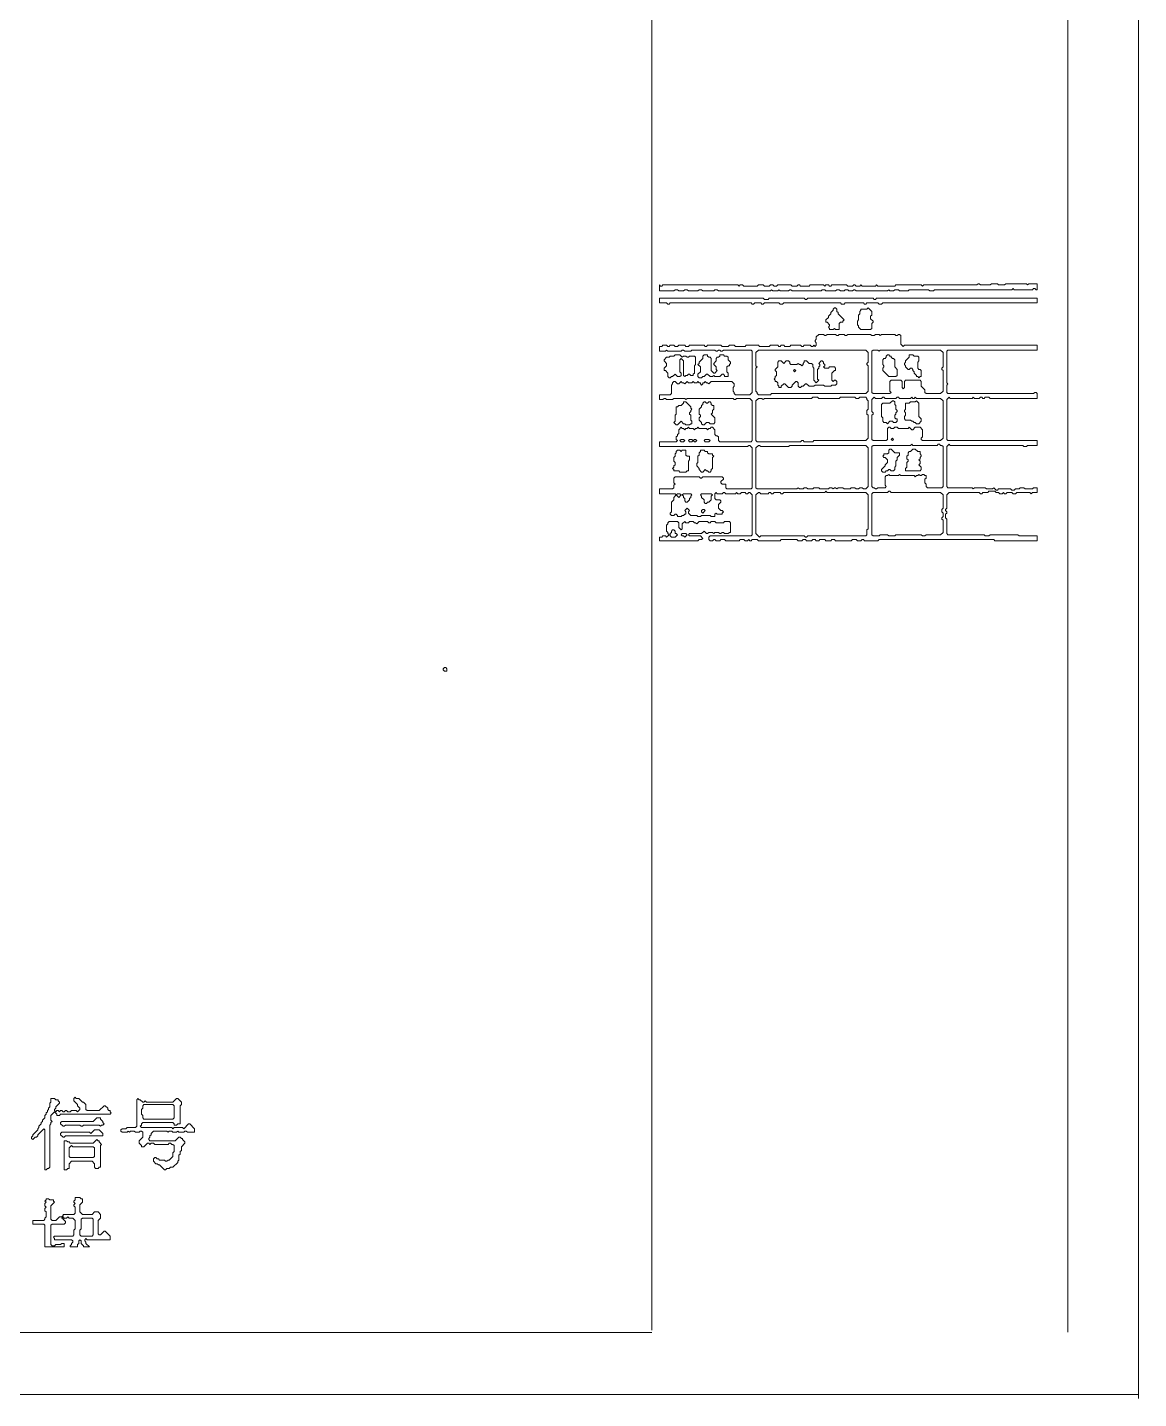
# Model space of a CAD drawing. Header units: millimetres. Extents: x 3 to 412, y 4 to 290.
# Drawn here: x 331.3 to 411.9, y 3.9 to 103.4 of the extents above; entities that cross this region are included whole.
import ezdxf

# ---------------------------------------------------------------- set-up
doc = ezdxf.new("R2010")
doc.units = ezdxf.units.MM
for name, color, linetype, lineweight in [('TRACE_CURVE', 6, 'CONTINUOUS', 0), ('TRACE_STRAIGHT', 5, 'CONTINUOUS', 0), ('TRACE_TEXT_SYMBOL', 6, 'CONTINUOUS', 0)]:
    doc.layers.add(name, color=color, linetype=linetype, lineweight=lineweight)

msp = doc.modelspace()

# ---------------------------------------------------------------- linework, layer by layer
at = {"layer": 'TRACE_CURVE', "color": 6}
for points in [[(388.742, 81.094), (388.567, 80.919), (388.567, 80.744), (388.48, 80.656), (388.48, 80.568), (388.567, 80.481), (388.567, 80.306), (388.48, 80.218), (388.392, 80.306), (388.305, 80.218), (388.217, 80.218), (388.129, 80.306), (387.692, 80.306), (387.604, 80.218), (387.516, 80.218), (387.429, 80.306), (386.728, 80.306), (386.641, 80.218), (386.29, 80.218), (386.203, 80.306), (386.028, 80.306), (385.94, 80.218), (385.852, 80.218), (385.765, 80.306), (385.239, 80.306), (385.152, 80.218), (384.451, 80.218), (384.364, 80.306), (383.488, 80.306), (383.4, 80.218), (382.7, 80.218), (382.612, 80.306), (382.262, 80.306), (382.174, 80.218), (381.736, 80.218), (381.649, 80.306), (380.686, 80.306), (380.598, 80.218), (380.51, 80.218), (380.423, 80.306), (379.372, 80.306), (379.284, 80.218), (379.109, 80.218), (379.022, 80.306), (378.584, 80.306), (378.496, 80.218), (378.321, 80.218), (378.233, 80.306), (377.971, 80.306), (377.883, 80.218), (377.796, 80.218), (377.708, 80.306), (377.445, 80.306), (377.358, 80.218), (377.183, 80.218), (377.183, 79.868), (377.62, 79.868), (377.708, 79.955), (377.796, 79.868), (378.759, 79.868), (378.847, 79.955), (378.934, 79.955), (379.022, 79.868), (379.46, 79.868)], [(392.858, 81.094), (392.771, 81.006), (392.596, 81.006), (392.508, 81.094), (390.844, 81.094), (390.757, 81.006), (390.669, 81.006), (390.581, 81.094), (390.231, 81.094), (390.144, 81.006), (390.056, 81.006), (389.968, 81.094), (389.355, 81.094), (389.268, 81.006), (389.18, 81.006), (389.093, 81.094), (388.742, 81.094)], [(401.791, 69.884), (401.703, 69.797), (401.616, 69.797), (401.441, 69.972), (401.353, 69.884), (400.915, 69.884), (400.828, 69.972), (400.039, 69.972), (399.952, 69.884), (399.864, 69.972), (398.113, 69.972), (398.025, 70.059), (398.025, 72.949), (398.2, 73.125), (398.288, 73.037), (403.542, 73.037), (403.63, 72.949), (403.805, 72.949), (403.893, 73.037), (404.593, 73.037), (404.593, 73.387), (398.113, 73.387), (398.025, 73.475), (398.025, 76.365), (398.2, 76.54), (398.288, 76.452), (399.864, 76.452), (399.952, 76.54), (400.039, 76.452), (400.39, 76.452), (400.477, 76.54), (400.565, 76.54), (400.653, 76.452), (400.74, 76.452), (400.828, 76.54), (401.09, 76.54), (401.178, 76.452), (404.593, 76.452), (404.593, 76.803), (404.506, 76.89), (404.418, 76.89), (404.331, 76.803), (398.113, 76.803), (398.025, 76.89), (398.025, 77.416), (398.113, 77.503), (398.025, 77.591), (398.025, 79.868), (398.113, 79.955), (404.593, 79.955), (404.593, 80.306), (394.96, 80.306), (394.873, 80.218), (394.697, 80.393), (394.697, 81.006), (394.61, 81.094), (394.522, 81.094), (394.435, 81.006), (394.347, 81.006), (394.26, 81.094), (393.296, 81.094), (393.209, 81.006), (393.121, 81.094), (392.858, 81.094)], [(379.46, 79.868), (379.547, 79.955), (381.211, 79.955), (381.299, 79.868), (381.386, 79.868), (381.474, 79.955), (381.561, 79.955), (381.649, 79.868), (381.736, 79.868), (381.824, 79.955), (383.838, 79.955), (383.926, 79.868), (383.926, 76.89), (383.751, 76.715), (382.7, 76.715), (382.612, 76.803), (382.612, 76.89), (382.525, 76.978), (382.525, 77.241), (382.612, 77.328), (382.612, 77.503), (382.437, 77.678), (380.948, 77.678), (380.773, 77.503), (380.686, 77.591), (380.598, 77.591), (380.51, 77.678), (380.423, 77.591), (380.335, 77.591), (380.335, 77.503), (380.248, 77.416), (380.16, 77.503), (380.16, 77.591), (380.073, 77.591), (379.985, 77.678), (379.897, 77.591), (379.722, 77.591), (379.635, 77.678), (379.547, 77.591), (379.284, 77.591), (379.197, 77.678), (379.022, 77.503), (378.934, 77.591), (378.847, 77.591), (378.759, 77.678), (378.584, 77.503), (378.496, 77.503), (378.321, 77.678), (378.233, 77.678), (378.146, 77.591), (378.146, 77.503), (378.058, 77.416), (378.058, 76.803), (377.971, 76.715), (377.183, 76.715), (377.183, 76.365), (377.445, 76.365), (377.533, 76.452), (377.62, 76.452), (377.708, 76.365), (378.146, 76.365), (378.233, 76.452), (379.022, 76.452), (379.109, 76.365)], [(379.109, 76.365), (379.197, 76.452), (382.525, 76.452), (382.612, 76.365), (382.7, 76.365), (382.787, 76.452), (383.751, 76.452), (383.926, 76.277), (383.926, 73.387), (383.838, 73.3), (381.561, 73.3), (381.474, 73.387), (381.474, 73.65), (381.386, 73.738), (381.299, 73.738), (381.211, 73.825), (381.211, 74.175), (381.036, 74.351), (380.948, 74.351), (380.861, 74.263), (380.773, 74.263), (380.686, 74.175), (380.598, 74.263), (380.073, 74.263), (379.985, 74.351), (379.897, 74.263), (379.81, 74.263), (379.722, 74.175), (379.635, 74.263), (379.372, 74.263), (379.284, 74.351), (379.197, 74.263), (379.109, 74.263), (379.022, 74.175), (378.934, 74.263), (378.847, 74.263), (378.759, 74.351), (378.584, 74.175), (378.584, 73.913), (378.496, 73.825), (378.496, 73.738), (378.409, 73.65), (378.409, 73.475), (378.496, 73.387), (378.409, 73.3), (377.183, 73.3), (377.183, 72.949), (383.576, 72.949), (383.663, 73.037), (383.751, 73.037), (383.926, 72.862), (383.926, 69.972), (383.838, 69.884), (382.087, 69.884), (381.999, 69.972), (381.999, 70.235), (381.736, 70.235), (381.649, 70.322), (381.649, 70.41), (381.824, 70.585), (381.824, 70.672), (381.736, 70.76), (380.335, 70.76), (380.248, 70.672)], [(380.248, 70.672), (380.16, 70.672), (380.073, 70.76), (378.321, 70.76), (378.233, 70.672), (378.233, 70.322), (378.321, 70.235), (378.233, 70.147), (378.233, 69.972), (378.146, 69.884), (377.183, 69.884), (377.183, 69.534), (378.321, 69.534), (378.409, 69.446), (378.233, 69.271), (378.233, 69.096), (378.058, 68.921), (378.058, 68.22), (377.971, 68.133), (377.971, 68.045), (378.058, 67.958), (378.233, 67.958), (378.321, 68.045), (378.409, 68.045), (378.496, 67.958), (378.496, 67.87), (378.759, 67.87), (378.847, 67.958), (378.934, 67.958), (379.022, 68.045), (379.109, 68.045), (379.109, 68.22), (379.022, 68.308), (379.197, 68.483), (379.372, 68.308), (379.284, 68.22), (379.284, 68.133), (379.46, 67.958), (379.897, 67.958), (379.985, 67.87), (380.16, 67.87), (380.248, 67.958), (380.861, 67.958), (380.948, 67.87), (381.211, 67.87), (381.211, 68.045), (381.299, 68.133), (381.386, 68.045), (381.736, 68.045), (381.736, 68.133), (381.824, 68.22), (381.736, 68.308), (381.649, 68.308), (381.474, 68.483), (381.474, 68.746), (381.649, 68.921), (381.649, 69.009), (381.561, 69.096), (381.299, 69.096), (381.211, 69.184), (381.211, 69.534), (381.299, 69.622), (381.386, 69.534), (381.736, 69.534)], [(391.545, 66.119), (391.807, 66.119), (391.895, 66.206), (391.983, 66.206), (392.07, 66.119), (393.034, 66.119), (393.121, 66.206), (401.441, 66.206), (401.528, 66.119), (404.593, 66.119), (404.593, 66.469), (403.28, 66.469), (403.192, 66.556), (401.178, 66.556), (401.09, 66.469), (400.828, 66.469), (400.74, 66.556), (398.113, 66.556), (398.025, 66.644), (398.025, 67.695), (397.938, 67.783), (397.938, 68.045), (398.025, 68.133), (398.025, 68.22), (397.938, 68.308), (397.938, 68.396), (398.025, 68.483), (398.025, 69.446), (398.2, 69.622), (400.39, 69.622), (400.477, 69.534), (400.565, 69.534), (400.653, 69.622), (401.003, 69.622), (401.09, 69.709), (401.528, 69.709), (401.616, 69.622), (401.791, 69.622), (401.879, 69.534), (402.054, 69.534), (402.141, 69.622), (402.229, 69.534), (402.316, 69.534), (402.404, 69.622), (402.754, 69.622), (402.842, 69.534), (403.017, 69.534), (403.105, 69.622), (404.068, 69.622), (404.155, 69.534), (404.243, 69.622), (404.593, 69.622), (404.593, 69.972), (404.331, 69.972), (404.243, 69.884), (403.718, 69.884), (403.63, 69.972), (403.367, 69.972), (403.28, 69.884), (403.017, 69.884), (402.929, 69.797), (402.754, 69.797), (402.667, 69.884), (401.791, 69.884)], [(381.736, 69.534), (381.824, 69.622), (381.912, 69.622), (381.999, 69.534), (382.7, 69.534), (382.787, 69.622), (382.875, 69.534), (383.05, 69.534), (383.138, 69.622), (383.4, 69.622), (383.488, 69.534), (383.576, 69.534), (383.663, 69.622), (383.751, 69.622), (383.926, 69.446), (383.926, 66.556), (383.838, 66.469), (380.861, 66.469), (380.773, 66.381), (380.773, 66.206), (380.861, 66.119), (381.036, 66.119), (381.123, 66.206), (381.211, 66.206), (381.299, 66.119), (381.561, 66.119), (381.649, 66.206), (381.912, 66.206), (381.999, 66.119), (382.962, 66.119), (383.05, 66.206), (383.313, 66.206), (383.4, 66.119), (383.576, 66.119), (383.663, 66.206), (383.751, 66.119), (383.838, 66.119), (383.926, 66.206), (384.276, 66.206), (384.364, 66.119), (385.94, 66.119), (386.028, 66.206), (387.166, 66.206), (387.254, 66.119), (387.516, 66.119), (387.604, 66.206), (387.779, 66.206), (387.867, 66.119), (388.217, 66.119), (388.305, 66.206), (388.48, 66.206), (388.567, 66.119), (388.742, 66.119), (388.83, 66.206), (389.18, 66.206), (389.268, 66.119), (389.618, 66.119), (389.706, 66.206), (389.881, 66.206), (389.968, 66.119), (391.107, 66.119), (391.194, 66.206), (391.457, 66.206), (391.545, 66.119)]]:
    msp.add_lwpolyline(points, dxfattribs=at)
for points in [[(384.364, 79.955), (392.158, 79.955), (392.333, 79.78), (392.333, 79.08), (392.245, 78.992), (392.245, 78.904), (392.333, 78.817), (392.333, 76.978), (392.158, 76.803), (385.327, 76.803), (385.239, 76.715), (384.364, 76.715), (384.276, 76.803), (384.276, 76.89), (384.189, 76.978), (384.189, 78.642), (384.276, 78.729), (384.189, 78.817), (384.189, 79.78)], [(392.596, 79.868), (392.683, 79.955), (393.034, 79.955), (393.121, 79.868), (393.209, 79.955), (397.587, 79.955), (397.763, 79.78), (397.763, 78.729), (397.675, 78.642), (397.675, 78.554), (397.763, 78.467), (397.763, 76.978), (397.587, 76.803), (396.537, 76.803), (396.449, 76.89), (396.449, 77.065), (396.186, 77.328), (396.186, 77.678), (396.099, 77.766), (395.048, 77.766), (394.96, 77.678), (394.96, 77.241), (394.873, 77.153), (394.785, 77.241), (394.785, 77.678), (394.697, 77.766), (393.997, 77.766), (393.909, 77.678), (393.909, 76.978), (393.997, 76.89), (393.909, 76.803), (392.683, 76.803), (392.596, 76.89)], [(388.217, 76.452), (388.305, 76.54), (388.655, 76.54), (388.742, 76.452), (390.231, 76.452), (390.319, 76.54), (391.37, 76.54), (391.457, 76.452), (391.632, 76.452), (391.72, 76.54), (392.158, 76.54), (392.245, 76.452), (392.245, 76.365), (392.333, 76.277), (392.333, 75.664), (392.245, 75.577), (392.245, 75.314), (392.333, 75.226), (392.333, 73.562), (392.158, 73.387), (388.392, 73.387), (388.305, 73.3), (387.692, 73.3), (387.604, 73.387), (387.516, 73.387), (387.429, 73.3), (384.276, 73.3), (384.189, 73.387), (384.189, 76.277), (384.364, 76.452), (384.626, 76.452), (384.714, 76.365), (384.802, 76.452)], [(392.771, 76.54), (392.858, 76.452), (393.296, 76.452), (393.384, 76.54), (393.471, 76.54), (393.559, 76.452), (394.347, 76.452), (394.435, 76.54), (394.522, 76.54), (394.61, 76.452), (395.398, 76.452), (395.486, 76.54), (395.573, 76.452), (395.661, 76.452), (395.748, 76.54), (395.836, 76.452), (397.587, 76.452), (397.763, 76.277), (397.763, 73.562), (397.587, 73.387), (396.274, 73.387), (396.186, 73.475), (396.186, 73.562), (396.274, 73.65), (396.274, 74.175), (396.099, 74.351), (395.748, 74.351), (395.573, 74.175), (395.486, 74.175), (395.31, 74.351), (395.223, 74.263), (394.522, 74.263), (394.435, 74.351), (394.26, 74.351), (394.172, 74.263), (393.997, 74.263), (393.909, 74.351), (393.822, 74.351), (393.734, 74.263), (393.734, 73.475), (393.647, 73.387), (392.683, 73.387), (392.596, 73.475), (392.596, 75.226), (392.683, 75.314), (392.683, 75.401), (392.596, 75.489), (392.596, 76.365)], [(378.671, 73.387), (378.759, 73.475), (378.934, 73.475), (379.022, 73.387), (378.934, 73.3), (378.759, 73.3)], [(379.284, 73.387), (379.372, 73.475), (379.547, 73.475), (379.635, 73.387), (379.547, 73.3), (379.372, 73.3)], [(379.635, 73.387), (379.722, 73.475), (379.81, 73.475), (379.897, 73.387), (379.81, 73.3), (379.722, 73.3)], [(380.423, 73.387), (380.51, 73.475), (380.773, 73.475), (380.861, 73.387), (380.773, 73.3), (380.51, 73.3)], [(384.364, 73.037), (384.451, 73.037), (384.539, 72.949), (386.553, 72.949), (386.641, 73.037), (392.158, 73.037), (392.333, 72.862), (392.333, 70.059), (392.158, 69.884), (391.983, 69.884), (391.895, 69.972), (391.72, 69.972), (391.632, 69.884), (391.457, 69.884), (391.37, 69.972), (391.107, 69.972), (391.019, 69.884), (390.581, 69.884), (390.494, 69.972), (390.144, 69.972), (390.056, 69.884), (389.968, 69.972), (389.881, 69.972), (389.793, 69.884), (389.706, 69.972), (389.531, 69.972), (389.443, 69.884), (388.83, 69.884), (388.742, 69.972), (388.392, 69.972), (388.305, 69.884), (387.954, 69.884), (387.867, 69.972), (387.692, 69.972), (387.604, 69.884), (387.341, 69.884), (387.254, 69.972), (387.166, 69.884), (384.276, 69.884), (384.189, 69.972), (384.189, 72.862)], [(395.398, 73.037), (395.486, 73.125), (395.573, 73.037), (397.325, 73.037), (397.412, 73.125), (397.5, 73.125), (397.587, 73.037), (397.675, 73.037), (397.763, 72.949), (397.763, 70.059), (397.675, 69.972), (396.624, 69.972), (396.537, 70.059), (396.537, 70.235), (396.449, 70.322), (396.449, 70.585), (396.537, 70.672), (396.537, 70.848), (396.449, 70.848), (396.361, 70.935), (396.274, 70.935), (396.186, 70.848), (396.099, 70.848), (396.011, 70.935), (395.923, 70.848), (395.836, 70.848), (395.748, 70.76), (395.661, 70.848), (394.697, 70.848), (394.61, 70.935), (394.522, 70.848), (393.909, 70.848), (393.822, 70.935), (393.734, 70.848), (393.647, 70.848), (393.559, 70.76), (393.559, 70.147), (393.647, 70.059), (393.559, 69.972), (393.034, 69.972), (392.946, 69.884), (392.858, 69.884), (392.771, 69.972), (392.683, 69.972), (392.596, 70.059), (392.596, 72.949), (392.683, 73.037)], [(393.997, 73.475), (394.084, 73.562), (394.172, 73.475), (394.084, 73.387)], [(389.18, 69.622), (389.268, 69.709), (389.355, 69.622), (392.158, 69.622), (392.333, 69.446), (392.333, 66.994), (392.245, 66.907), (392.245, 66.556), (392.158, 66.469), (387.954, 66.469), (387.867, 66.381), (387.779, 66.381), (387.692, 66.469), (384.539, 66.469), (384.451, 66.381), (384.189, 66.644), (384.189, 69.446), (384.364, 69.622), (384.451, 69.622), (384.539, 69.534), (385.064, 69.534), (385.152, 69.622), (385.239, 69.622), (385.327, 69.534), (385.415, 69.534), (385.502, 69.622), (385.94, 69.622), (386.028, 69.534), (386.115, 69.534), (386.203, 69.622)], [(393.734, 69.622), (393.822, 69.709), (393.909, 69.709), (393.997, 69.622), (397.587, 69.622), (397.763, 69.446), (397.763, 68.483), (397.675, 68.396), (397.675, 68.22), (397.763, 68.133), (397.763, 67.87), (397.675, 67.783), (397.675, 67.695), (397.763, 67.607), (397.763, 66.732), (397.587, 66.556), (396.537, 66.556), (396.449, 66.469), (396.274, 66.469), (396.186, 66.556), (394.347, 66.556), (394.26, 66.469), (393.822, 66.469), (393.734, 66.556), (393.209, 66.556), (393.121, 66.469), (392.683, 66.469), (392.596, 66.556), (392.596, 69.534), (392.683, 69.622)], [(378.409, 69.446), (378.496, 69.534), (378.671, 69.534), (378.759, 69.446), (378.584, 69.271)], [(378.847, 69.446), (378.934, 69.534), (379.46, 69.534), (379.547, 69.446), (379.46, 69.359), (379.46, 69.271), (379.372, 69.184), (379.372, 69.096), (379.197, 68.921), (379.109, 68.921), (379.022, 69.009), (379.022, 69.184), (378.934, 69.271), (378.934, 69.359)], [(380.16, 69.446), (380.248, 69.534), (380.948, 69.534), (381.036, 69.446), (380.948, 69.359), (380.948, 69.096), (380.773, 68.921), (380.686, 68.921), (380.598, 68.833), (380.51, 68.833), (380.423, 68.921), (380.423, 69.096), (380.248, 69.271), (380.248, 69.359)], [(380.248, 68.308), (380.335, 68.396), (380.423, 68.396), (380.51, 68.308), (380.335, 68.133), (380.248, 68.22)]]:
    msp.add_lwpolyline(points, close=True, dxfattribs=at)
at = {"layer": 'TRACE_STRAIGHT', "color": 5}
for p, q in [((411.947, 290.313), (411.947, 3.889)), ((406.805, 276.735), (406.805, 8.714)), ((376.637, 147.459), (376.637, 8.849)), ((152.324, 8.672), (376.637, 8.672)), ((234.193, 4.187), (411.947, 4.187))]:
    msp.add_line(p, q, dxfattribs=at)
at = {"layer": 'TRACE_TEXT_SYMBOL', "color": 6}
for points in [[(400.302, 84.772), (400.215, 84.684), (396.361, 84.684), (396.274, 84.597), (396.186, 84.684), (394.347, 84.684), (394.26, 84.597), (393.034, 84.597), (392.946, 84.684), (392.858, 84.597), (391.895, 84.597), (391.807, 84.684), (391.72, 84.597), (391.457, 84.597), (391.37, 84.684), (391.282, 84.684), (391.194, 84.597), (390.844, 84.597), (390.757, 84.684), (389.706, 84.684), (389.618, 84.597), (389.531, 84.597), (389.443, 84.684), (389.268, 84.684), (389.18, 84.597), (389.093, 84.684), (388.129, 84.684), (388.042, 84.597), (387.429, 84.597), (387.341, 84.684), (387.254, 84.684), (387.166, 84.597), (386.816, 84.597), (386.728, 84.684), (385.765, 84.684), (385.677, 84.597), (385.502, 84.597), (385.415, 84.684), (385.239, 84.684), (385.152, 84.597), (384.802, 84.597), (384.714, 84.684), (384.364, 84.684), (384.276, 84.597), (383.313, 84.597), (383.225, 84.684), (383.05, 84.684), (382.962, 84.597), (382.875, 84.684), (377.445, 84.684), (377.358, 84.597), (377.27, 84.597), (377.183, 84.684), (377.183, 84.246), (378.233, 84.246), (378.321, 84.334), (378.496, 84.334), (378.584, 84.246), (378.934, 84.246), (379.022, 84.334), (379.197, 84.334), (379.284, 84.246), (379.985, 84.246), (380.073, 84.334)], [(380.073, 84.334), (380.248, 84.334), (380.335, 84.246), (381.123, 84.246), (381.211, 84.334), (381.386, 84.334), (381.474, 84.246), (385.239, 84.246), (385.327, 84.334), (385.415, 84.246), (385.765, 84.246), (385.852, 84.334), (385.94, 84.246), (386.553, 84.246), (386.641, 84.334), (386.728, 84.334), (386.816, 84.246), (388.918, 84.246), (389.005, 84.334), (389.18, 84.334), (389.268, 84.246), (389.968, 84.246), (390.056, 84.334), (390.231, 84.334), (390.319, 84.246), (390.581, 84.246), (390.669, 84.334), (390.844, 84.334), (390.932, 84.246), (391.194, 84.246), (391.282, 84.334), (391.37, 84.334), (391.457, 84.246), (393.734, 84.246), (393.822, 84.334), (393.909, 84.246), (394.172, 84.246), (394.26, 84.334), (394.522, 84.334), (394.61, 84.246), (395.223, 84.246), (395.31, 84.334), (396.712, 84.334), (396.799, 84.246), (397.062, 84.246), (397.15, 84.334), (402.754, 84.334), (402.842, 84.422), (402.929, 84.334), (404.243, 84.334), (404.331, 84.422), (404.418, 84.422), (404.506, 84.334), (404.593, 84.334), (404.593, 84.772), (403.98, 84.772), (403.893, 84.684), (403.805, 84.772), (402.316, 84.772), (402.229, 84.684), (401.791, 84.684), (401.703, 84.772), (401.266, 84.772), (401.178, 84.684)], [(401.178, 84.684), (400.477, 84.684), (400.39, 84.772), (400.302, 84.772)], [(385.852, 79.167), (385.765, 79.08), (385.765, 78.729), (385.59, 78.554), (385.59, 78.467), (385.677, 78.379), (385.677, 78.116), (385.59, 78.029), (385.59, 77.941), (385.502, 77.854), (385.59, 77.766), (385.59, 77.678), (385.677, 77.678), (385.765, 77.591), (385.765, 77.416), (385.852, 77.328), (385.852, 77.241), (386.028, 77.241), (386.028, 77.328), (386.203, 77.503), (386.29, 77.503), (386.553, 77.241), (386.728, 77.241), (386.816, 77.328), (386.816, 77.416), (387.078, 77.678), (387.166, 77.678), (387.254, 77.591), (387.254, 77.328), (387.341, 77.241), (387.429, 77.241), (387.516, 77.328), (387.604, 77.328), (387.779, 77.503), (387.867, 77.503), (388.042, 77.328), (388.392, 77.328), (388.48, 77.416), (389.093, 77.416), (389.18, 77.328), (389.618, 77.328), (389.706, 77.416), (389.968, 77.416), (390.056, 77.503), (390.056, 77.678), (389.968, 77.766), (389.881, 77.766), (389.793, 77.678), (389.706, 77.766), (389.706, 78.291), (389.881, 78.467), (389.968, 78.467), (389.968, 78.642), (389.881, 78.729), (389.531, 78.729), (389.443, 78.642), (389.18, 78.642), (389.093, 78.729), (389.18, 78.817), (389.18, 78.904), (389.093, 78.992), (389.093, 79.08), (389.005, 79.167), (388.918, 79.167)], [(388.918, 79.167), (388.742, 78.992), (388.83, 78.904), (388.83, 78.817), (388.742, 78.729), (388.742, 78.642), (388.655, 78.554), (388.655, 77.854), (388.742, 77.766), (388.567, 77.591), (388.392, 77.766), (388.392, 78.642), (388.305, 78.729), (388.305, 78.904), (388.217, 78.992), (388.042, 78.992), (387.867, 79.167), (387.692, 79.167), (387.692, 79.08), (387.604, 78.992), (387.604, 78.904), (387.516, 78.817), (387.429, 78.904), (387.341, 78.904), (387.254, 78.992), (387.166, 78.904), (386.728, 78.904), (386.641, 78.992), (386.641, 79.08), (386.553, 79.167), (386.378, 79.167), (386.203, 78.992), (386.028, 79.167), (385.852, 79.167)], [(334.797, 25.747), (334.709, 25.659), (334.709, 25.484), (334.972, 25.221), (334.972, 25.134), (335.147, 24.959), (335.147, 24.871), (334.972, 24.696), (334.884, 24.784), (334.534, 24.784), (334.446, 24.696), (334.271, 24.696), (334.184, 24.784), (334.096, 24.784), (334.008, 24.696), (333.921, 24.696), (333.833, 24.784), (333.746, 24.784), (333.658, 24.696), (333.571, 24.784), (333.483, 24.784), (333.395, 24.696), (333.308, 24.784), (333.308, 24.871), (333.395, 24.959), (333.395, 25.046), (333.658, 25.309), (333.658, 25.397), (333.571, 25.484), (333.571, 25.572), (333.395, 25.572), (333.308, 25.659), (333.045, 25.659), (333.045, 25.397), (332.958, 25.309), (332.958, 25.046), (332.87, 24.959), (332.87, 24.871), (332.782, 24.784), (332.782, 24.696), (332.695, 24.608), (332.695, 24.521), (332.607, 24.433), (332.607, 24.258), (332.432, 24.083), (332.432, 23.995), (332.345, 23.908), (332.345, 23.82), (332.169, 23.645), (332.169, 23.557), (332.082, 23.47), (332.082, 23.382), (331.732, 23.032), (331.732, 22.944), (331.644, 22.857), (331.644, 22.769), (331.732, 22.682), (331.907, 22.857), (331.994, 22.857), (332.082, 22.944), (332.082, 23.032), (332.52, 23.47), (332.607, 23.382), (332.607, 20.492)], [(332.607, 20.492), (332.695, 20.492), (332.782, 20.58), (332.87, 20.58), (332.958, 20.668), (332.958, 23.733), (333.045, 23.82), (333.045, 23.908), (333.133, 23.995), (333.045, 24.083), (333.045, 24.433), (333.308, 24.696), (333.483, 24.521), (333.483, 24.433), (333.658, 24.433), (333.746, 24.521), (337.336, 24.521), (337.424, 24.608), (337.336, 24.696), (337.336, 24.784), (337.249, 24.784), (337.161, 24.871), (337.161, 24.959), (336.986, 25.134), (336.898, 25.134), (336.548, 24.784), (335.672, 24.784), (335.585, 24.871), (335.585, 25.221), (335.41, 25.397), (335.322, 25.397), (335.059, 25.659), (334.884, 25.659), (334.797, 25.747)], [(339.35, 25.659), (339.263, 25.572), (339.263, 23.645), (339.175, 23.557), (338.562, 23.557), (338.475, 23.47), (338.212, 23.47), (338.124, 23.382), (338.124, 23.295), (338.212, 23.207), (338.562, 23.207), (338.65, 23.295), (338.737, 23.207), (338.825, 23.295), (339.088, 23.295), (339.175, 23.207), (339.438, 23.207), (339.526, 23.295), (339.613, 23.295), (339.701, 23.207), (339.701, 22.857), (339.438, 22.594), (339.438, 22.419), (339.613, 22.244), (339.613, 22.156), (339.788, 22.156), (340.051, 22.419), (340.139, 22.419), (340.226, 22.331), (340.314, 22.419), (340.489, 22.419), (340.577, 22.331), (341.54, 22.331), (341.627, 22.419), (341.715, 22.419), (341.803, 22.331), (341.89, 22.331), (341.978, 22.244), (341.978, 21.806), (341.89, 21.718), (341.89, 21.456), (341.627, 21.193), (341.54, 21.193), (341.452, 21.105), (341.365, 21.105), (341.277, 21.193), (340.927, 21.193), (340.839, 21.281), (340.752, 21.281), (340.664, 21.368), (340.577, 21.368), (340.489, 21.281), (340.489, 21.105), (340.664, 20.93), (340.752, 20.93), (340.839, 20.843), (340.927, 20.843), (341.277, 20.492), (341.365, 20.492), (341.452, 20.58), (341.627, 20.58), (341.715, 20.668), (341.89, 20.668), (342.24, 21.018)], [(339.876, 25.484), (339.788, 25.397), (339.701, 25.397), (339.526, 25.572), (339.438, 25.572), (339.35, 25.659)], [(342.24, 21.018), (342.24, 21.105), (342.328, 21.193), (342.328, 21.543), (342.416, 21.631), (342.416, 21.806), (342.503, 21.894), (342.503, 22.156), (342.766, 22.419), (342.766, 22.507), (342.591, 22.682), (342.591, 22.769), (342.503, 22.769), (342.416, 22.857), (342.328, 22.857), (342.065, 22.594), (340.226, 22.594), (340.139, 22.682), (340.139, 22.769), (340.226, 22.857), (340.226, 22.944), (340.314, 23.032), (340.314, 23.12), (340.489, 23.295), (341.452, 23.295), (341.54, 23.207), (341.627, 23.295), (341.803, 23.295), (341.89, 23.207), (342.153, 23.207), (342.24, 23.295), (342.328, 23.207), (342.678, 23.207), (342.766, 23.295), (342.853, 23.295), (342.941, 23.207), (343.466, 23.207), (343.466, 23.47), (343.116, 23.82), (343.029, 23.82), (342.678, 23.47), (342.591, 23.557), (341.978, 23.557), (341.89, 23.47), (341.803, 23.557), (339.613, 23.557), (339.526, 23.645), (339.613, 23.733), (339.613, 23.82), (339.701, 23.908), (341.89, 23.908), (341.978, 23.82), (341.978, 23.733), (342.153, 23.733), (342.24, 23.82), (342.416, 23.82), (342.416, 25.134), (342.503, 25.221), (342.503, 25.397), (342.24, 25.659), (342.153, 25.659), (341.89, 25.397), (339.964, 25.397), (339.876, 25.484)], [(334.797, 18.478), (334.797, 18.303), (334.709, 18.215), (334.709, 18.128), (334.797, 18.04), (334.709, 17.953), (334.709, 17.865), (334.797, 17.778), (334.797, 17.34), (334.709, 17.252), (333.921, 17.252), (333.921, 17.165), (333.833, 17.077), (333.658, 17.077), (333.395, 16.814), (333.133, 16.814), (333.045, 16.902), (333.045, 17.865), (333.308, 18.128), (333.22, 18.215), (333.22, 18.303), (332.958, 18.303), (332.87, 18.391), (332.695, 18.391), (332.695, 18.303), (332.607, 18.215), (332.695, 18.128), (332.607, 18.04), (332.607, 17.865), (332.695, 17.778), (332.607, 17.69), (332.607, 17.515), (332.695, 17.427), (332.695, 17.077), (332.607, 16.989), (332.607, 16.902), (332.52, 16.814), (331.732, 16.814), (331.732, 16.552), (332.52, 16.552), (332.607, 16.464), (332.607, 14.888), (334.008, 14.888), (334.008, 15.15), (333.833, 15.15), (333.746, 15.063), (333.395, 15.063), (333.308, 14.975), (333.133, 14.975), (333.045, 15.063), (333.045, 16.464), (333.133, 16.552), (334.008, 16.552), (334.096, 16.639), (334.096, 16.727), (333.921, 16.902), (334.008, 16.989), (334.184, 16.989), (334.271, 17.077), (334.359, 16.989), (334.621, 16.989), (334.797, 16.814), (334.797, 16.201), (334.709, 16.114)], [(334.709, 16.114), (334.709, 15.763), (334.621, 15.676), (333.308, 15.676), (333.22, 15.588), (333.308, 15.501), (333.308, 15.413), (334.534, 15.413), (334.621, 15.326), (334.621, 15.238), (334.534, 15.15), (334.534, 15.063), (334.446, 14.975), (334.446, 14.888), (334.972, 14.888), (334.972, 15.063), (335.059, 15.15), (335.059, 15.326), (335.147, 15.413), (335.234, 15.326), (335.234, 15.15), (335.41, 14.975), (335.41, 14.888), (335.848, 14.888), (335.585, 15.15), (335.585, 15.238), (335.497, 15.326), (335.497, 15.413), (335.585, 15.501), (335.672, 15.413), (337.336, 15.413), (337.336, 15.676), (336.986, 16.026), (336.898, 16.026), (336.636, 15.763), (336.548, 15.763), (336.461, 15.851), (336.461, 16.814), (336.636, 16.989), (336.636, 17.252), (336.461, 17.427), (336.198, 17.427), (336.023, 17.252), (335.322, 17.252), (335.147, 17.427), (335.147, 17.953), (335.322, 18.128), (335.322, 18.391), (335.234, 18.391), (335.147, 18.478), (334.797, 18.478)]]:
    msp.add_lwpolyline(points, dxfattribs=at)
for points in [[(377.183, 83.721), (377.183, 83.371), (377.708, 83.371), (377.796, 83.283), (377.883, 83.283), (377.971, 83.371), (383.838, 83.371), (383.926, 83.283), (384.013, 83.283), (384.101, 83.371), (384.539, 83.371), (384.626, 83.283), (384.714, 83.283), (384.802, 83.371), (385.852, 83.371), (385.94, 83.283), (386.115, 83.283), (386.203, 83.371), (390.319, 83.371), (390.406, 83.283), (390.581, 83.283), (390.669, 83.371), (391.983, 83.371), (392.07, 83.283), (392.158, 83.283), (392.245, 83.371), (393.034, 83.371), (393.121, 83.283), (393.296, 83.283), (393.384, 83.371), (404.593, 83.371), (404.593, 83.721), (392.946, 83.721), (392.858, 83.633), (392.771, 83.633), (392.683, 83.721), (387.954, 83.721), (387.867, 83.633), (387.779, 83.633), (387.692, 83.721), (385.152, 83.721), (385.064, 83.633), (384.802, 83.633), (384.714, 83.721)], [(389.881, 83.02), (389.793, 82.933), (389.793, 82.845), (389.618, 82.67), (389.618, 82.583), (389.443, 82.407), (389.443, 82.32), (389.268, 82.145), (389.268, 81.97), (389.355, 81.97), (389.531, 81.794), (389.531, 81.707), (389.443, 81.619), (389.531, 81.532), (389.531, 81.444), (389.793, 81.444), (389.881, 81.532), (389.968, 81.444), (390.231, 81.444), (390.231, 81.882), (390.319, 81.97), (390.494, 81.97), (390.494, 82.057), (390.581, 82.145), (390.144, 82.583), (390.144, 82.67), (390.056, 82.758), (390.056, 82.933), (389.968, 83.02)], [(392.333, 83.02), (392.245, 82.933), (391.807, 82.933), (391.807, 82.845), (391.72, 82.758), (391.72, 82.583), (391.632, 82.495), (391.632, 82.145), (391.545, 82.057), (391.545, 81.794), (391.632, 81.707), (391.632, 81.619), (391.807, 81.444), (392.508, 81.444), (392.596, 81.532), (392.596, 81.882), (392.683, 81.97), (392.683, 82.057), (392.508, 82.232), (392.508, 82.407), (392.596, 82.495), (392.596, 82.758)], [(378.321, 79.605), (378.233, 79.517), (377.971, 79.517), (377.883, 79.43), (377.708, 79.43), (377.533, 79.255), (377.533, 79.167), (377.708, 78.992), (377.708, 78.817), (377.533, 78.642), (377.533, 78.467), (377.62, 78.467), (377.796, 78.291), (377.796, 78.029), (377.883, 77.941), (377.971, 77.941), (378.058, 78.029), (378.146, 78.029), (378.321, 78.204), (378.496, 78.029), (378.671, 78.029), (378.759, 78.116), (378.759, 78.291), (378.671, 78.379), (378.671, 79.255), (378.759, 79.342), (378.934, 79.167), (378.934, 78.116), (379.022, 78.029), (379.109, 78.116), (379.197, 78.116), (379.284, 78.204), (379.372, 78.204), (379.46, 78.116), (379.635, 78.116), (379.635, 78.204), (379.722, 78.291), (379.722, 78.817), (379.81, 78.904), (379.81, 79.43), (379.722, 79.517), (379.372, 79.517), (379.284, 79.43), (379.197, 79.43), (379.109, 79.517), (378.934, 79.517), (378.847, 79.43), (378.671, 79.605)], [(380.423, 79.605), (380.335, 79.517), (380.335, 79.342), (380.073, 79.08), (380.073, 78.992), (379.985, 78.904), (380.16, 78.729), (380.16, 78.379), (379.985, 78.204), (379.985, 78.029), (380.073, 77.941), (380.248, 77.941), (380.335, 78.029), (380.423, 78.029), (380.598, 78.204), (380.686, 78.204), (380.861, 78.029), (381.036, 78.029), (381.123, 78.116), (381.211, 78.029), (381.561, 78.029), (381.736, 78.204), (381.824, 78.204), (381.912, 78.116), (381.912, 78.029), (382.174, 78.029), (382.174, 78.291), (382.087, 78.379), (382.087, 78.729), (382.174, 78.817), (382.262, 78.817), (382.262, 78.904), (382.349, 78.992), (382.349, 79.08), (382.174, 79.255), (382.174, 79.43), (382.087, 79.517), (381.912, 79.517), (381.824, 79.605), (381.561, 79.605), (381.561, 79.517), (381.474, 79.43), (381.386, 79.43), (381.299, 79.342), (381.299, 79.167), (381.123, 78.992), (381.123, 78.904), (381.299, 78.729), (381.299, 78.554), (381.386, 78.467), (381.211, 78.291), (381.123, 78.291), (380.948, 78.467), (380.948, 79.342), (380.861, 79.43), (380.773, 79.43), (380.686, 79.517), (380.686, 79.605)], [(393.734, 79.605), (393.647, 79.517), (393.647, 79.43), (393.559, 79.342), (393.471, 79.342), (393.384, 79.255), (393.384, 78.904), (393.471, 78.817), (393.471, 78.729), (393.384, 78.642), (393.384, 78.467), (393.822, 78.029), (394.347, 78.029), (394.435, 78.116), (394.435, 78.554), (394.26, 78.729), (394.26, 79.255), (394.172, 79.342), (394.084, 79.342), (393.997, 79.43), (393.997, 79.517), (393.909, 79.517), (393.822, 79.605)], [(395.31, 79.605), (395.31, 79.43), (395.048, 79.167), (395.048, 79.08), (394.96, 78.992), (394.96, 78.904), (395.048, 78.817), (395.048, 78.729), (395.223, 78.554), (395.31, 78.554), (395.398, 78.642), (395.486, 78.642), (395.573, 78.554), (395.573, 78.467), (395.661, 78.379), (395.661, 78.291), (395.836, 78.116), (395.836, 78.029), (395.923, 78.029), (396.011, 77.941), (396.099, 78.029), (396.186, 78.029), (396.186, 78.467), (396.099, 78.554), (396.011, 78.554), (395.923, 78.642), (395.923, 79.08), (396.011, 79.167), (396.011, 79.43), (395.923, 79.517), (395.661, 79.517), (395.573, 79.605)], [(386.903, 78.467), (386.991, 78.554), (387.078, 78.467), (386.991, 78.379)], [(378.934, 76.19), (378.934, 76.102), (378.759, 75.927), (378.584, 75.927), (378.496, 75.839), (378.409, 75.839), (378.409, 75.314), (378.321, 75.226), (378.321, 74.788), (378.233, 74.701), (378.409, 74.526), (378.496, 74.526), (378.759, 74.788), (378.934, 74.613), (379.022, 74.613), (379.109, 74.526), (379.372, 74.526), (379.46, 74.613), (379.547, 74.613), (379.547, 74.788), (379.46, 74.876), (379.46, 75.226), (379.372, 75.314), (379.372, 75.401), (379.46, 75.489), (379.46, 75.577), (379.547, 75.664), (379.46, 75.752), (379.46, 75.839), (379.109, 76.19)], [(380.423, 76.19), (380.335, 76.102), (380.335, 76.015), (380.248, 75.927), (380.248, 75.839), (380.073, 75.664), (380.073, 75.314), (380.16, 75.226), (380.16, 75.139), (380.073, 75.051), (380.073, 74.876), (380.248, 74.701), (380.248, 74.613), (380.335, 74.526), (380.423, 74.526), (380.598, 74.701), (380.773, 74.701), (380.861, 74.613), (381.123, 74.613), (381.211, 74.701), (381.211, 75.051), (380.948, 75.314), (381.036, 75.401), (381.036, 75.577), (381.123, 75.664), (381.123, 75.927), (381.036, 75.927), (380.948, 76.015), (380.948, 76.102), (380.861, 76.19), (380.773, 76.19), (380.686, 76.102), (380.598, 76.102), (380.51, 76.19)], [(394.084, 76.277), (393.909, 76.102), (393.384, 76.102), (393.296, 76.015), (393.296, 75.139), (393.384, 75.051), (393.384, 74.788), (393.471, 74.701), (393.647, 74.701), (393.734, 74.613), (393.909, 74.788), (394.084, 74.788), (394.172, 74.701), (394.347, 74.701), (394.435, 74.788), (394.435, 74.964), (394.347, 74.964), (394.26, 75.051), (394.26, 75.226), (394.347, 75.314), (394.347, 75.401), (394.435, 75.489), (394.435, 75.577), (394.347, 75.664), (394.347, 75.927), (394.26, 76.015), (394.26, 76.19), (394.172, 76.277)], [(395.836, 76.277), (395.748, 76.19), (395.398, 76.19), (395.31, 76.102), (395.048, 76.102), (395.048, 75.664), (394.96, 75.577), (394.96, 75.489), (395.048, 75.401), (395.048, 75.226), (394.96, 75.139), (394.96, 74.964), (395.048, 74.876), (395.398, 74.876), (395.486, 74.788), (395.573, 74.788), (395.661, 74.701), (395.748, 74.701), (395.836, 74.613), (396.011, 74.613), (396.186, 74.788), (396.186, 74.964), (396.011, 75.139), (396.011, 76.102)], [(378.496, 72.687), (378.409, 72.599), (378.409, 72.512), (378.321, 72.424), (378.321, 72.249), (378.233, 72.161), (378.233, 71.899), (378.321, 71.811), (378.321, 71.636), (378.233, 71.548), (378.233, 71.461), (378.146, 71.373), (378.233, 71.285), (378.233, 71.198), (378.584, 71.198), (378.671, 71.11), (379.109, 71.11), (379.197, 71.198), (379.284, 71.198), (379.284, 71.899), (379.372, 71.986), (379.372, 72.249), (379.197, 72.249), (379.109, 72.336), (379.109, 72.687), (378.847, 72.687), (378.759, 72.599), (378.671, 72.687)], [(380.16, 72.687), (380.16, 72.599), (380.073, 72.512), (380.073, 72.336), (379.985, 72.249), (379.985, 71.811), (379.897, 71.723), (379.897, 71.548), (380.073, 71.373), (380.073, 71.285), (380.248, 71.11), (380.335, 71.11), (380.51, 71.285), (380.598, 71.198), (380.686, 71.198), (380.773, 71.11), (380.861, 71.11), (380.948, 71.198), (380.948, 71.285), (381.036, 71.373), (381.036, 72.161), (381.123, 72.249), (381.036, 72.336), (381.036, 72.424), (380.773, 72.424), (380.686, 72.512), (380.686, 72.599), (380.51, 72.599), (380.423, 72.687)], [(393.909, 72.774), (393.822, 72.687), (393.822, 72.512), (393.734, 72.424), (393.471, 72.424), (393.471, 72.336), (393.384, 72.249), (393.471, 72.161), (393.559, 72.161), (393.734, 71.986), (393.734, 71.811), (393.559, 71.636), (393.559, 71.548), (393.296, 71.285), (393.296, 71.198), (393.384, 71.11), (393.559, 71.11), (393.647, 71.198), (393.734, 71.198), (393.822, 71.285), (393.909, 71.285), (393.997, 71.198), (394.172, 71.198), (394.26, 71.285), (394.26, 71.461), (394.347, 71.548), (394.347, 71.899), (394.435, 71.986), (394.435, 72.161), (394.61, 72.336), (394.61, 72.512), (394.26, 72.512), (393.997, 72.774)], [(395.573, 72.774), (395.398, 72.599), (395.31, 72.599), (395.223, 72.512), (395.223, 72.336), (395.135, 72.249), (395.135, 72.074), (395.223, 71.986), (395.223, 71.899), (395.135, 71.811), (395.135, 71.461), (395.048, 71.373), (395.048, 71.198), (396.099, 71.198), (396.186, 71.285), (396.186, 71.461), (396.011, 71.636), (396.099, 71.723), (396.099, 71.899), (396.011, 71.986), (396.099, 72.074), (396.099, 72.161), (396.186, 72.249), (396.186, 72.336), (396.099, 72.424), (396.099, 72.599), (395.923, 72.599), (395.748, 72.774)], [(377.883, 67.52), (377.796, 67.432), (377.796, 67.345), (377.708, 67.257), (377.708, 66.819), (377.796, 66.732), (377.796, 66.644), (377.883, 66.556), (377.708, 66.381), (377.62, 66.469), (377.445, 66.469), (377.358, 66.381), (377.183, 66.381), (377.183, 66.119), (379.985, 66.119), (380.073, 66.206), (380.248, 66.206), (380.335, 66.294), (380.16, 66.469), (379.372, 66.469), (379.284, 66.556), (379.372, 66.644), (380.248, 66.644), (380.423, 66.819), (380.598, 66.644), (380.686, 66.644), (380.773, 66.732), (381.036, 66.732), (381.123, 66.644), (381.211, 66.732), (381.474, 66.732), (381.561, 66.644), (381.649, 66.644), (381.736, 66.732), (381.824, 66.732), (381.912, 66.644), (382.174, 66.644), (382.262, 66.732), (382.349, 66.732), (382.349, 67.432), (382.262, 67.52), (381.912, 67.52), (381.824, 67.432), (381.299, 67.432), (381.211, 67.52), (380.948, 67.52), (380.861, 67.432), (380.773, 67.432), (380.686, 67.52), (380.073, 67.52), (379.897, 67.345), (379.81, 67.432), (379.722, 67.432), (379.635, 67.52), (379.372, 67.52), (379.284, 67.432), (379.109, 67.432), (379.022, 67.52), (378.847, 67.345), (378.847, 66.994), (378.759, 66.907), (378.584, 67.082), (378.584, 67.432), (378.496, 67.52)], [(378.058, 66.819), (378.146, 66.907), (378.233, 66.907), (378.321, 66.819), (378.321, 66.644), (378.409, 66.644), (378.496, 66.556), (378.321, 66.381), (378.058, 66.381), (377.971, 66.469), (377.971, 66.644), (378.058, 66.732)], [(378.759, 66.556), (378.847, 66.644), (379.109, 66.644), (379.197, 66.556), (379.022, 66.381), (378.934, 66.469), (378.847, 66.469)], [(361.594, 56.923), (361.507, 56.836), (361.507, 56.748), (361.594, 56.661), (361.77, 56.661), (361.77, 56.836), (361.682, 56.923)], [(339.701, 25.134), (339.788, 25.221), (341.89, 25.221), (341.978, 25.134), (341.978, 24.258), (341.89, 24.171), (339.788, 24.171), (339.701, 24.258), (339.701, 24.433), (339.613, 24.521), (339.613, 24.871), (339.701, 24.959)], [(336.373, 24.258), (336.11, 23.995), (333.833, 23.995), (333.746, 23.908), (333.746, 23.82), (333.921, 23.645), (334.008, 23.645), (334.096, 23.733), (335.147, 23.733), (335.234, 23.645), (335.322, 23.645), (335.41, 23.733), (336.548, 23.733), (336.636, 23.645), (336.723, 23.733), (336.811, 23.733), (336.898, 23.82), (336.811, 23.908), (336.811, 23.995), (336.636, 24.171), (336.636, 24.258)], [(336.198, 23.382), (335.935, 23.12), (335.848, 23.207), (333.833, 23.207), (333.746, 23.12), (333.746, 23.032), (333.921, 22.857), (334.008, 22.857), (334.096, 22.944), (336.811, 22.944), (336.811, 23.12), (336.548, 23.382)], [(336.373, 22.682), (336.11, 22.419), (334.446, 22.419), (334.359, 22.507), (334.271, 22.507), (334.184, 22.594), (334.008, 22.594), (334.008, 20.492), (334.184, 20.492), (334.271, 20.58), (334.359, 20.58), (334.359, 20.93), (334.534, 21.105), (336.023, 21.105), (336.198, 20.93), (336.198, 20.668), (336.285, 20.58), (336.461, 20.58), (336.548, 20.668), (336.636, 20.668), (336.636, 22.244), (336.723, 22.331), (336.548, 22.507), (336.548, 22.594), (336.461, 22.594)], [(334.534, 22.244), (334.621, 22.156), (336.11, 22.156), (336.198, 22.069), (336.198, 21.456), (336.11, 21.368), (334.446, 21.368), (334.359, 21.456), (334.359, 22.069)], [(333.833, 16.989), (333.921, 17.077), (334.008, 16.989), (333.921, 16.902)], [(335.234, 16.902), (335.322, 16.989), (336.023, 16.989), (336.11, 16.902), (336.11, 15.763), (336.023, 15.676), (335.234, 15.676), (335.147, 15.763), (335.147, 16.114), (335.234, 16.201)]]:
    msp.add_lwpolyline(points, close=True, dxfattribs=at)

doc.saveas('drawing.dxf')
